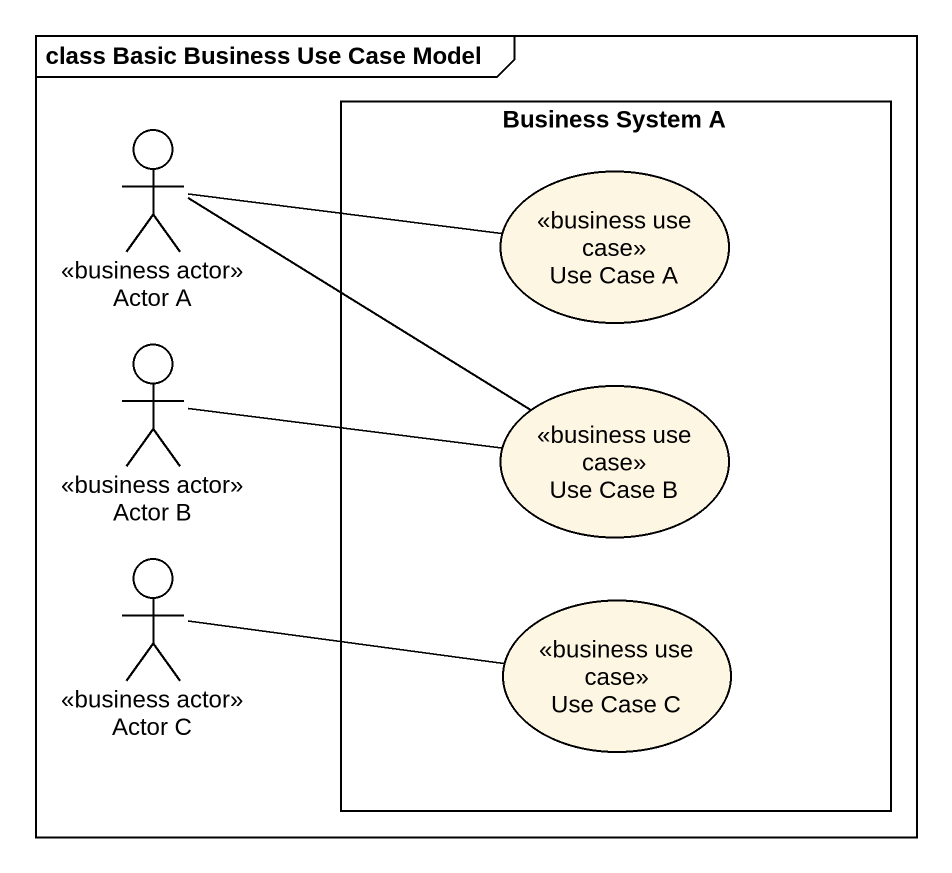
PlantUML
@startuml
mainframe class Basic Business Use Case Model
actor "Actor A" as Actor_A <<business actor>>
rectangle "Business System A" as Business_System_A {
  usecase "Use Case A" as Use_Case_A <<business use case>>
  usecase "Use Case B" as Use_Case_B <<business use case>>
  usecase "Use Case C" as Use_Case_C <<business use case>>
}
actor "Actor B" as Actor_B <<business actor>>
actor "Actor C" as Actor_C <<business actor>>
Actor_A -right- Use_Case_A
Actor_A -right- Use_Case_B
Actor_B -right- Use_Case_B
Actor_C -right- Use_Case_C
@enduml
